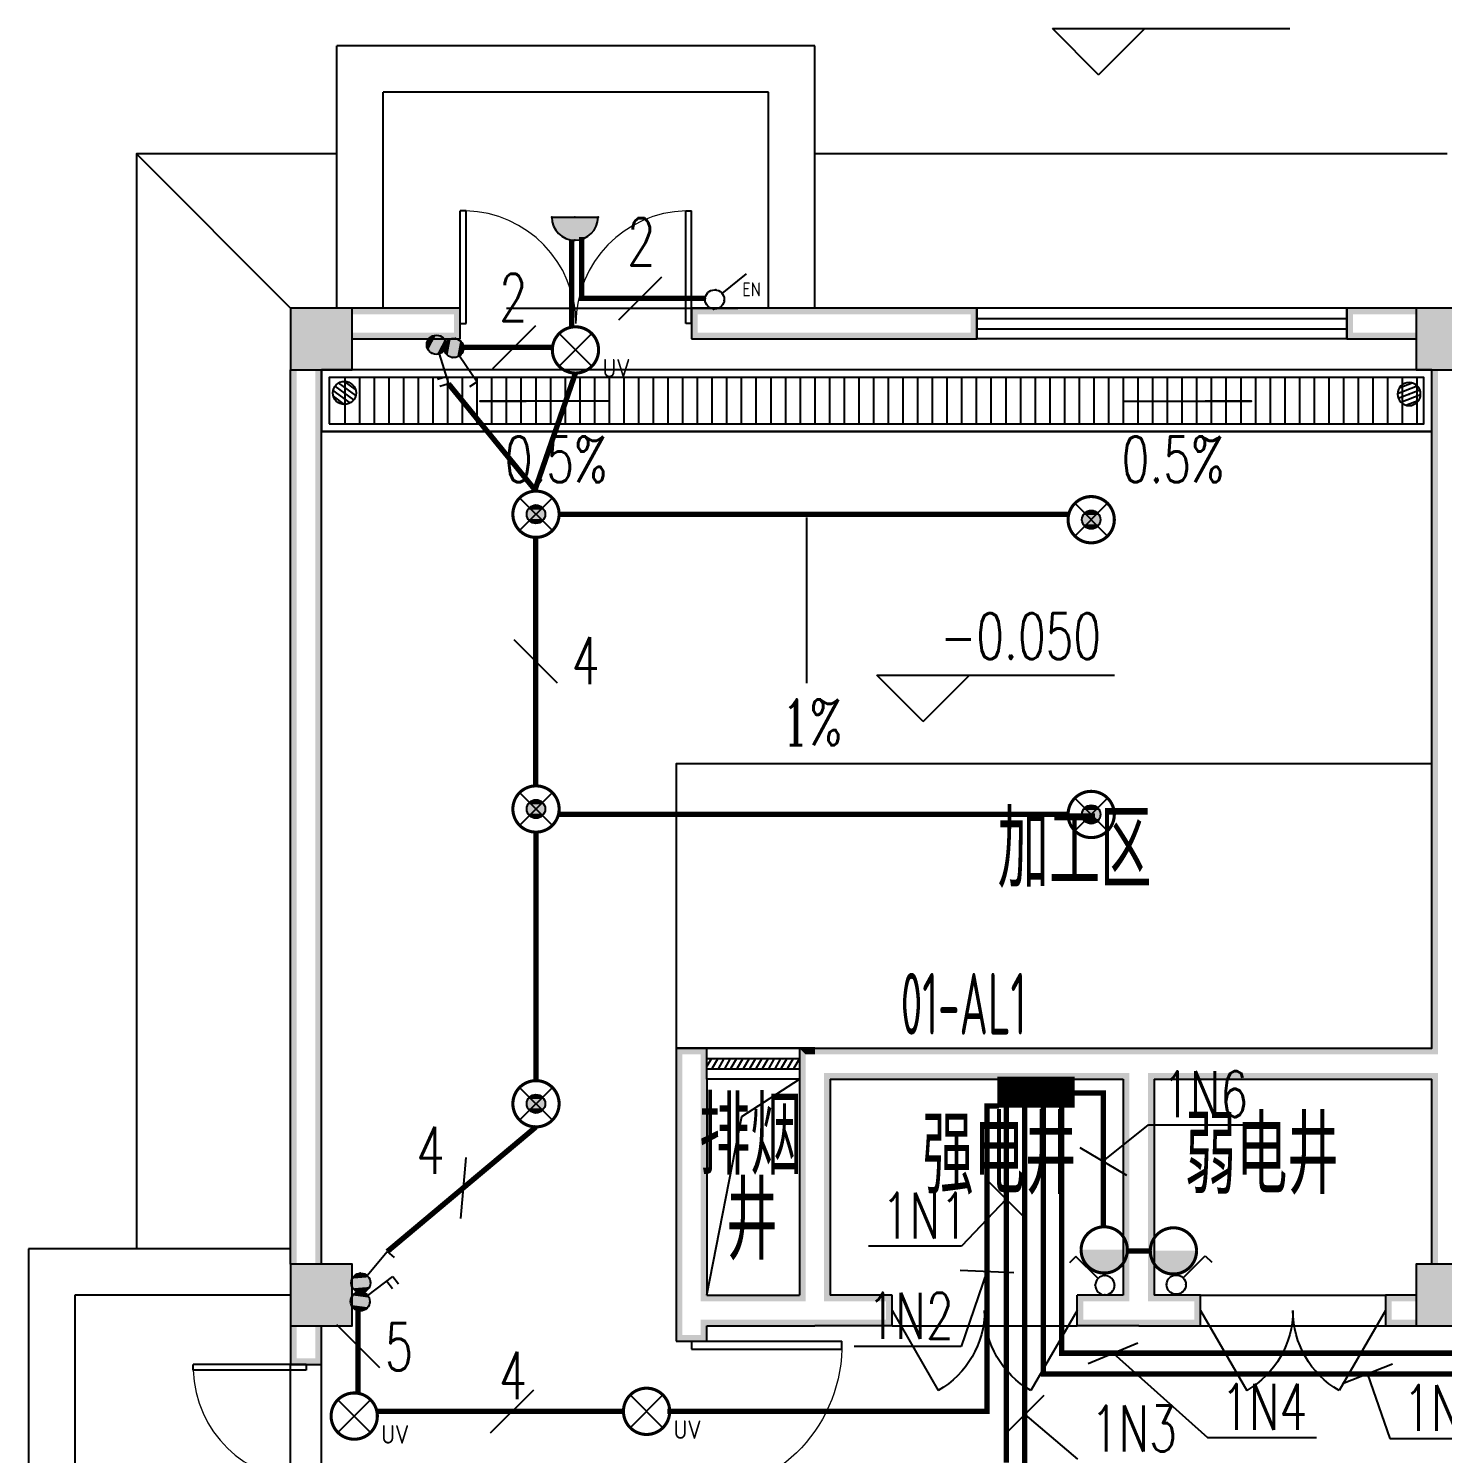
# Model space of a CAD drawing. Extents: x 6250600 to 6678662, y -692028 to -290561.
# Drawn here: x 6272012 to 6281182, y -395994 to -386753 of the extents above; entities that cross this region are included whole.
import ezdxf
from ezdxf.enums import TextEntityAlignment as Align

# ---------------------------------------------------------------- set-up
doc = ezdxf.new("R2010")
doc.units = 0
doc.header["$LTSCALE"] = 1000
doc.header["$MEASUREMENT"] = 0
doc.linetypes.add('DASH', pattern=[0.35, 0.25, -0.1])
doc.linetypes.add('DASHEDX2', pattern=[1.5, 1, -0.5])
doc.layers.get('0').update_dxf_attribs({"linetype": 'CONTINUOUS'})
for name, color, linetype in [('DIM-照明', 3, 'CONTINUOUS'), ('EQUIP-照明', 3, 'CONTINUOUS'), ('EQUIP-箱柜', 3, 'CONTINUOUS'), ('PUB_HATCH', 8, 'CONTINUOUS'), ('SYST', 7, 'CONTINUOUS'), ('TEL_TEXT', 7, 'CONTINUOUS'), ('WIRE-照明', 1, 'CONTINUOUS'), ('建筑底图', 251, 'CONTINUOUS'), ('排水', 221, 'CONTINUOUS')]:
    doc.layers.add(name, color=color, linetype=linetype)
doc.styles.add('_TCH_AXIS', font='COMPLEX', dxfattribs={"bigfont": 'GBCBIG'})
doc.styles.add('_TCH_DIM', font='SIMPLEX', dxfattribs={"bigfont": 'GBCBIG'})
doc.styles.add('_TEL_DIM', font='sceie.shx', dxfattribs={"width": 0.8, "height": 3.5, "bigfont": 'sceic.shx'})
doc.styles.add('SCEI', font='sceie.shx', dxfattribs={"width": 0.8, "height": 400, "bigfont": 'sceic.shx'})
doc.styles.add('schuco', font='sceie.shx', dxfattribs={"width": 0.7, "bigfont": 'sceic.shx'})
doc.styles.get("Standard").update_dxf_attribs({"font": 'GBENOR', "bigfont": 'GBCBIG'})

# ---------------------------------------------------------------- blocks, each defined once
blk = doc.blocks.new('$equip$00002829')
at = {"const_width": 0.0667}
blk.add_lwpolyline([(0.5, -0.005, -1.005334), (-0.5, 0, -0.989417), (0.5, 0, 0.846101)], format="xyb", dxfattribs=at)
blk.add_circle((0, 0), 0.5)
for p in [(0, 0.495), (0.5, 0), (-0.5, -0.005), (0, -0.505)]:
    blk.add_point(p)
for points in [[(0.433, -0.25), (-0.433, -0.25), (0.5, 0), (-0.5, 0)], [(0.25, -0.433), (-0.25, -0.433), (0.433, -0.25), (-0.433, -0.25)], [(0, -0.5), (0, -0.5), (0.25, -0.433), (-0.25, -0.433)]]:
    blk.add_solid(points)
at = {"color": 7, "style": '_TEL_DIM', "flags": 1}
for tag in ['A', 'REMARK']:
    blk.add_attdef(tag, text='', height=0.00002, dxfattribs=at).set_placement((0, 0), align=Align.MIDDLE_CENTER)
blk = doc.blocks.new('$equip$00001222')
for p, q in [((0.147, 0.356), (0.625, 0.833)), ((0.625, 0.833), (0.766, 0.692))]:
    blk.add_line(p, q)
blk.add_circle((0, 0.208), 0.208)
at = {"layer": 'EQUIP-照明'}
for p in [(0, 0.417), (-0.208, 0.208), (0, 0), (0.208, 0.208)]:
    blk.add_point(p, dxfattribs=at)
at = {"layer": 'EQUIP-照明', "flags": 9}
blk.add_attdef('A', (0, 0), '', height=0.00002, dxfattribs=at)
blk = doc.blocks.new('$equip$00002828')
for p, q in [((0.354, 0.354), (-0.354, -0.354)), ((-0.354, 0.354), (0.354, -0.354))]:
    blk.add_line(p, q)
at = {"const_width": 0.0667}
blk.add_lwpolyline([(0.5, 0, -1), (-0.5, 0, -1), (0.5, 0, 1)], format="xyb", dxfattribs=at)
for radius in [0.5, 0.2]:
    blk.add_circle((0, 0), radius)
for p in [(0, 0.5), (-0.5, 0), (0.5, 0), (0, -0.5)]:
    blk.add_point(p)
for points in [[(-0.173, 0.1), (0.173, 0.1), (-0.2, 0), (0.2, 0)], [(-0.173, -0.1), (0.173, -0.1), (-0.2, 0), (0.2, 0)], [(-0.1, 0.173), (0.1, 0.173), (-0.173, 0.1), (0.173, 0.1)], [(0, 0.2), (0, 0.2), (-0.1, 0.173), (0.1, 0.173)], [(-0.1, -0.173), (0.1, -0.173), (-0.173, -0.1), (0.173, -0.1)], [(0, -0.2), (0, -0.2), (-0.1, -0.173), (0.1, -0.173)]]:
    blk.add_solid(points)
at = {"color": 7, "style": '_TEL_DIM', "flags": 1}
for tag in ['A', 'REMARK']:
    blk.add_attdef(tag, text='', height=0.00002, dxfattribs=at).set_placement((0, 0), align=Align.MIDDLE_CENTER)
blk = doc.blocks.new('$equip$00001168')
blk.add_line((-0.5, 0), (0.5, 0))
blk.add_arc((0, 0), 0.5, 180, 0)
for p in [(-0.5, 0), (0, 0), (0.5, 0), (0, -0.5)]:
    blk.add_point(p)
for points in [[(0.433, -0.25), (-0.433, -0.25), (0.5, 0), (-0.5, 0)], [(0.25, -0.433), (-0.25, -0.433), (0.433, -0.25), (-0.433, -0.25)], [(0, -0.5), (0, -0.5), (0.25, -0.433), (-0.25, -0.433)]]:
    blk.add_solid(points)
at = {"flags": 9}
blk.add_attdef('A', (0, 0), '', height=0.00002, dxfattribs=at)
blk = doc.blocks.new('$equip$00002500')
blk.add_line((0.147, 0.356), (0.625, 0.833))
blk.add_circle((0, 0.208), 0.208)
for p in [(0, 0.417), (-0.208, 0.208), (0, 0), (0.208, 0.208)]:
    blk.add_point(p)
at = {"color": 7, "style": '_TEL_DIM'}
blk.add_attdef('$TEXT$', text='', height=0.3, dxfattribs=at).set_placement((0.769, 0.513), align=Align.MIDDLE_CENTER)
at = {"color": 7, "style": '_TEL_DIM', "flags": 1}
blk.add_attdef('A', text='', height=0.00002, dxfattribs=at).set_placement((0, 0), align=Align.MIDDLE_CENTER)
blk = doc.blocks.new('$equip$00001963')
for p, q in [((0.147, 0.356), (0.625, 0.833)), ((0.512, 0.72), (0.653, 0.579)), ((0.625, 0.833), (0.766, 0.692))]:
    blk.add_line(p, q)
blk.add_circle((0, 0.208), 0.208)
for p in [(0, 0.417), (-0.208, 0.208), (0, 0), (0.208, 0.208)]:
    blk.add_point(p)
for points in [[(-0.18, 0.313), (0.18, 0.313), (-0.208, 0.208), (0.208, 0.208)], [(-0.104, 0.389), (0.104, 0.389), (-0.18, 0.313), (0.18, 0.313)], [(0, 0.417), (0, 0.417), (-0.104, 0.389), (0.104, 0.389)], [(-0.18, 0.104), (0.18, 0.104), (-0.208, 0.208), (0.208, 0.208)], [(-0.104, 0.028), (0.104, 0.028), (-0.18, 0.104), (0.18, 0.104)], [(0, 0), (0, 0), (-0.104, 0.028), (0.104, 0.028)]]:
    blk.add_solid(points)
at = {"layer": 'TEL_TEXT', "style": '_TEL_DIM', "flags": 1}
blk.add_attdef('A', text='', height=0.00002, dxfattribs=at).set_placement((0, 0), align=Align.MIDDLE_CENTER)
blk = doc.blocks.new('$equip$00002531')
for p, q in [((0.354, 0.354), (-0.354, -0.354)), ((-0.354, 0.354), (0.354, -0.354))]:
    blk.add_line(p, q)
at = {"const_width": 0.0667}
blk.add_lwpolyline([(0, 0.5, -1), (0, -0.5, -1), (0, 0.5, -1.417683)], format="xyb", dxfattribs=at)
blk.add_circle((0, 0), 0.5)
for p in [(0, 0.5), (-0.5, 0), (0.5, 0), (0, -0.5)]:
    blk.add_point(p)
at = {"color": 7, "style": '_TEL_DIM', "flags": 1}
blk.add_attdef('A', text='', height=0.00002, dxfattribs=at).set_placement((0, 0), align=Align.MIDDLE_CENTER)
at = {"color": 7, "style": '_TEL_DIM'}
blk.add_attdef('$TEXT$', text='', height=0.4, dxfattribs=at).set_placement((0.887, -0.396), align=Align.MIDDLE_CENTER)
blk = doc.blocks.new('$equip$00001962')
for p, q in [((0.147, 0.356), (0.625, 0.833)), ((0.625, 0.833), (0.766, 0.692))]:
    blk.add_line(p, q)
blk.add_circle((0, 0.208), 0.208)
for p in [(0, 0.417), (-0.208, 0.208), (0, 0), (0.208, 0.208)]:
    blk.add_point(p)
for points in [[(-0.18, 0.313), (0.18, 0.313), (-0.208, 0.208), (0.208, 0.208)], [(-0.104, 0.389), (0.104, 0.389), (-0.18, 0.313), (0.18, 0.313)], [(0, 0.417), (0, 0.417), (-0.104, 0.389), (0.104, 0.389)], [(-0.18, 0.104), (0.18, 0.104), (-0.208, 0.208), (0.208, 0.208)], [(-0.104, 0.028), (0.104, 0.028), (-0.18, 0.104), (0.18, 0.104)], [(0, 0), (0, 0), (-0.104, 0.028), (0.104, 0.028)]]:
    blk.add_solid(points)
at = {"layer": 'TEL_TEXT', "style": '_TEL_DIM', "flags": 1}
blk.add_attdef('A', text='', height=0.00002, dxfattribs=at).set_placement((0, 0), align=Align.MIDDLE_CENTER)
blk = doc.blocks.new('*X35')
at = {"color": 0}
for p, q in [((-250, 32.8), (-82.8, 200)), ((-250, 68.2), (-118.2, 200)), ((-250, 103.6), (-153.6, 200)), ((-250, 138.9), (-188.9, 200)), ((-250, 174.3), (-224.3, 200)), ((-247.5, 0), (-47.5, 200)), ((-212.1, 0), (-12.1, 200)), ((-176.8, 0), (23.2, 200)), ((-141.4, 0), (58.6, 200)), ((-106.1, 0), (93.9, 200)), ((-70.7, 0), (129.3, 200)), ((-35.4, 0), (164.6, 200)), ((0, 0), (200, 200)), ((35.4, 0), (235.4, 200)), ((70.7, 0), (250, 179.3)), ((106.1, 0), (250, 143.9)), ((141.4, 0), (250, 108.6)), ((176.8, 0), (250, 73.2)), ((212.1, 0), (250, 37.9)), ((247.5, 0), (250, 2.5))]:
    blk.add_line(p, q, dxfattribs=at)
blk = doc.blocks.new('$equip$00002943')
for p, q in [((-0.75, 0.6), (-0.75, 0)), ((0.75, 0.6), (-0.75, 0.6)), ((0.75, 0), (0.75, 0.6)), ((-0.75, 0), (0.75, 0))]:
    blk.add_line(p, q)
for points, const_width in [([(-0.75, 0.3), (0.75, 0.3)], 0.6), ([(-0.75, 0.6), (-0.75, 0), (0.75, 0), (0.75, 0.6), (-0.75, 0.6), (-0.75, 0)], 0.0667)]:
    blk.add_lwpolyline(points, dxfattribs=dict(const_width=const_width))
for p in [(0, 0.6), (-0.75, 0.3), (0.75, 0.3), (0, 0)]:
    blk.add_point(p)
at = {"xscale": 0.00300000000061118, "yscale": 0.00300000000061118, "zscale": 0.00300000000061118}
blk.add_blockref('*X35', (0, 0), dxfattribs=at)
at = {"color": 7, "style": '_TEL_DIM', "flags": 1}
for tag in ['A', 'REMARK']:
    blk.add_attdef(tag, text='', height=0.00002, dxfattribs=at).set_placement((0, 0), align=Align.MIDDLE_CENTER)
blk = doc.blocks.new('$TELECSYS$00000095')
blk.add_line((0.4, 0.4), (-0.4, -0.4))
at = {"width": 0.8}
blk.add_attdef('N', text='', height=1, dxfattribs=at).set_placement((-0.017, 1.056), align=Align.MIDDLE)
blk = doc.blocks.new('$TelecSys$00000152')
blk.add_blockref('$TELECSYS$00000095', (0, 0))
at = {"style": '_TEL_DIM', "width": 0.7}
blk.add_attdef('N', text='', height=0.875, dxfattribs=at).set_placement((-0.015, 0.924), align=Align.MIDDLE)
blk = doc.blocks.new('$lvtry$00000171')
at = {"layer": '排水'}
for p, q in [((-74.2, 10.6), (-10.6, 74.2)), ((-69.8, -27.4), (27.4, 69.8)), ((-53, -53), (53, 53)), ((-27.4, -69.8), (69.8, 27.4)), ((10.6, -74.2), (74.2, -10.6))]:
    blk.add_line(p, q, dxfattribs=at)
blk.add_circle((0, 0), 75, dxfattribs=at)
blk.add_point((0, 0), dxfattribs=at)
blk = doc.blocks.new('$WINLIB2D$00000039')
at = {"color": 0}
for points in [[(-0.5, 0.5), (-0.5, -0.5)], [(0.5, 0.5), (-0.5, 0.5)], [(0.5, -0.5), (0.5, 0.5)], [(-0.5, 0.167), (0.5, 0.167)], [(-0.384, -0.167), (-0.448, 0.167)], [(-0.316, -0.167), (-0.38, 0.167)], [(-0.248, -0.167), (-0.312, 0.167)], [(-0.18, -0.167), (-0.244, 0.167)], [(-0.112, -0.167), (-0.176, 0.167)], [(-0.044, -0.167), (-0.108, 0.167)], [(0.024, -0.167), (-0.04, 0.167)], [(0.092, -0.167), (0.028, 0.167)], [(0.16, -0.167), (0.096, 0.167)], [(0.228, -0.167), (0.164, 0.167)], [(0.296, -0.167), (0.232, 0.167)], [(0.364, -0.167), (0.3, 0.167)], [(0.432, -0.167), (0.368, 0.167)], [(0.5, -0.167), (0.436, 0.167)], [(-0.452, -0.167), (-0.5, 0.084)], [(-0.5, -0.167), (0.5, -0.167)], [(0.5, -0.5), (-0.5, -0.5)]]:
    blk.add_lwpolyline(points, dxfattribs=at)
blk = doc.blocks.new('$DorLib2D$00000231')
at = {"color": 0}
for p, q in [((-0.5, 0), (-0.25, 0.433)), ((0.5, 0), (0.25, 0.433))]:
    blk.add_line(p, q, dxfattribs=at)
for centre, start, end in [((-0.5, 0), 0, 60), ((0.5, 0), 120, 180)]:
    blk.add_arc(centre, 0.5, start, end, dxfattribs=at)
blk = doc.blocks.new('$DorLib2D$00000001')
for p, q in [((0.45, 0.975), (0.5, 0.975)), ((0.45, 0), (0.45, 0.975)), ((0.5, 0), (0.5, 0.975)), ((0.5, 0), (0.45, 0))]:
    blk.add_line(p, q)
at = {"lineweight": 13}
blk.add_arc((0.475, 0), 0.975, 91.46928, 180, dxfattribs=at)
blk = doc.blocks.new('$DorLib2D$00000002')
for p, q in [((-0.5, 0), (-0.5, 0.4875)), ((-0.475, 0.4875), (-0.5, 0.4875)), ((-0.475, 0), (-0.475, 0.4875)), ((0.475, 0), (0.475, 0.4875)), ((0.475, 0.4875), (0.5, 0.4875)), ((0.5, 0), (0.5, 0.4875)), ((-0.5, 0), (-0.475, 0)), ((0.5, 0), (0.475, 0))]:
    blk.add_line(p, q)
at = {"lineweight": 13}
for centre, start, end in [((-0.4875, 0), 0, 88.53072), ((0.4875, 0), 91.46928, 180)]:
    blk.add_arc(centre, 0.4875, start, end, dxfattribs=at)
blk = doc.blocks.new('$WINLIB2D$00000001')
at = {"color": 0}
for points in [[(-0.5, 0.5), (-0.5, -0.5)], [(-0.5, 0.5), (0.5, 0.5)], [(0.5, -0.5), (0.5, 0.5)], [(0.5, 0.1667), (-0.5, 0.1667)], [(0.5, -0.1667), (-0.5, -0.1667)], [(-0.5, -0.5), (0.5, -0.5)]]:
    blk.add_lwpolyline(points, dxfattribs=at)
blk = doc.blocks.new('_FZH')
blk.add_lwpolyline([(-0.5, -0.5), (0.5, -0.5), (0.5, 0.5), (-0.5, 0.5)], close=True)
at = {"layer": 'PUB_HATCH'}
blk.add_solid([(-0.5, -0.5), (0.5, -0.5), (-0.5, 0.5), (0.5, 0.5)], dxfattribs=at)

msp = doc.modelspace()

# ---------------------------------------------------------------- hatches: boundary and pattern name
at = {"layer": '建筑底图'}
for points in [[(6274111.9, -388566.4), (6273711.9, -388566.4), (6273751.9, -388606.4), (6274071.9, -388606.4)], [(6273711.9, -388566.4), (6273711.9, -388966.4), (6273751.9, -388926.4), (6273751.9, -388606.4)], [(6274111.9, -388966.4), (6274111.9, -388566.4), (6274071.9, -388606.4), (6274071.9, -388926.4)], [(6274111.9, -388566.4), (6274111.9, -388606.4), (6274771.9, -388606.4), (6274811.9, -388566.4)], [(6274811.9, -388766.4), (6274811.9, -388566.4), (6274771.9, -388606.4), (6274771.9, -388726.4)], [(6278162.2, -388566.4), (6276311.9, -388566.4), (6276351.9, -388606.4), (6278122.2, -388606.4)], [(6276311.9, -388566.4), (6276311.9, -388766.4), (6276351.9, -388726.4), (6276351.9, -388606.4)], [(6278162.2, -388766.4), (6278162.2, -388566.4), (6278122.2, -388606.4), (6278122.2, -388726.4)], [(6281011.9, -388606.4), (6281011.9, -388566.4), (6280562.2, -388566.4), (6280602.2, -388606.4)], [(6280562.2, -388566.4), (6280562.2, -388766.4), (6280602.2, -388726.4), (6280602.2, -388606.4)], [(6281411.9, -388566.4), (6281011.9, -388566.4), (6281051.9, -388606.4), (6281371.9, -388606.4)], [(6281011.9, -388566.4), (6281011.9, -388966.4), (6281051.9, -388926.4), (6281051.9, -388606.4)], [(6274111.9, -388726.4), (6274111.9, -388766.4), (6274811.9, -388766.4), (6274771.9, -388726.4)], [(6276311.9, -388766.4), (6278162.2, -388766.4), (6278122.2, -388726.4), (6276351.9, -388726.4)], [(6281011.9, -388766.4), (6281011.9, -388726.4), (6280602.2, -388726.4), (6280562.2, -388766.4)], [(6273711.9, -388966.4), (6274111.9, -388966.4), (6274071.9, -388926.4), (6273751.9, -388926.4)], [(6281011.9, -388966.4), (6281411.9, -388966.4), (6281371.9, -388926.4), (6281051.9, -388926.4)], [(6273751.9, -388966.4), (6273711.9, -388966.4), (6273711.9, -394766.4), (6273751.9, -394766.4)], [(6273911.9, -388966.4), (6273871.9, -388966.4), (6273871.9, -394766.4), (6273911.9, -394766.4)], [(6281151.9, -388966.4), (6281111.9, -388966.4), (6281111.9, -393366.4), (6281151.9, -393406.4)], [(6276211.9, -393366.4), (6276211.9, -394966.4), (6276251.9, -394966.4), (6276251.9, -393406.4)], [(6276411.9, -393366.4), (6276211.9, -393366.4), (6276251.9, -393406.4), (6276371.9, -393406.4)], [(6276411.9, -393566.4), (6276411.9, -393366.4), (6276371.9, -393406.4), (6276371.9, -393526.4)], [(6277111.9, -393366.4), (6277011.9, -393366.4), (6277051.9, -393406.4), (6277111.9, -393406.4)], [(6277011.9, -393366.4), (6277011.9, -393566.4), (6277051.9, -393526.4), (6277051.9, -393406.4)], [(6277111.9, -393366.4), (6279211.9, -393366.4), (6279211.9, -393406.4), (6277111.9, -393406.4)], [(6279211.9, -393366.4), (6281111.9, -393366.4), (6281151.9, -393406.4), (6279211.9, -393406.4)], [(6276411.9, -393566.4), (6276411.9, -394966.4), (6276371.9, -395006.4), (6276371.9, -393526.4)], [(6277011.9, -393566.4), (6277011.9, -394966.4), (6277051.9, -395006.4), (6277051.9, -393526.4)], [(6277211.9, -393566.4), (6279111.9, -393566.4), (6279151.9, -393526.4), (6277171.9, -393526.4)], [(6277211.9, -393566.4), (6277211.9, -394966.4), (6277171.9, -395006.4), (6277171.9, -393526.4)], [(6279111.9, -393566.4), (6279111.9, -394966.4), (6279151.9, -395006.4), (6279151.9, -393526.4)], [(6279311.9, -393566.4), (6281111.9, -393566.4), (6281151.9, -393526.4), (6279271.9, -393526.4)], [(6279311.9, -393566.4), (6279311.9, -394966.4), (6279271.9, -395006.4), (6279271.9, -393526.4)], [(6281111.9, -394766.4), (6281151.9, -394766.4), (6281151.9, -393526.4), (6281111.9, -393566.4)], [(6274111.9, -394766.4), (6273711.9, -394766.4), (6273751.9, -394806.4), (6274071.9, -394806.4)], [(6273711.9, -394766.4), (6273711.9, -395166.4), (6273751.9, -395126.4), (6273751.9, -394806.4)], [(6274111.9, -395166.4), (6274111.9, -394766.4), (6274071.9, -394806.4), (6274071.9, -395126.4)], [(6281411.9, -394766.4), (6281011.9, -394766.4), (6281051.9, -394806.4), (6281371.9, -394806.4)], [(6281011.9, -394766.4), (6281011.9, -395166.4), (6281051.9, -395126.4), (6281051.9, -394806.4)], [(6276211.9, -394966.4), (6276211.9, -395266.4), (6276251.9, -395226.4), (6276251.9, -394966.4)], [(6276411.9, -394966.4), (6277011.9, -394966.4), (6277051.9, -395006.4), (6276371.9, -395006.4)], [(6277612, -394966.4), (6277211.9, -394966.4), (6277171.9, -395006.4), (6277612, -395006.4)], [(6277612, -395166.4), (6277612, -394966.4), (6277572, -394966.4), (6277572, -395166.4)], [(6279111.9, -394966.4), (6278812, -394966.4), (6278812, -395006.4), (6279151.9, -395006.4)], [(6278812, -395166.4), (6278812, -394966.4), (6278852, -394966.4), (6278852, -395166.4)], [(6279612, -394966.4), (6279311.9, -394966.4), (6279271.9, -395006.4), (6279572, -395006.4)], [(6279612, -395166.4), (6279612, -394966.4), (6279572, -395006.4), (6279572, -395126.4)], [(6281011.9, -395006.4), (6281011.9, -394966.4), (6280812, -394966.4), (6280852, -395006.4)], [(6280812, -394966.4), (6280812, -395166.4), (6280852, -395126.4), (6280852, -395006.4)], [(6273711.9, -395166.4), (6274111.9, -395166.4), (6274071.9, -395126.4), (6273751.9, -395126.4)], [(6276411.9, -395266.4), (6276411.9, -395166.4), (6276371.9, -395126.4), (6276371.9, -395226.4)], [(6276411.9, -395166.4), (6277111.9, -395166.4), (6277111.9, -395126.4), (6276371.9, -395126.4)], [(6277612, -395166.4), (6277111.9, -395166.4), (6277111.9, -395126.4), (6277612, -395126.4)], [(6279211.9, -395166.4), (6278812, -395166.4), (6278812, -395126.4), (6279211.9, -395126.4)], [(6279211.9, -395166.4), (6279612, -395166.4), (6279572, -395126.4), (6279211.9, -395126.4)], [(6281011.9, -395166.4), (6281011.9, -395126.4), (6280852, -395126.4), (6280812, -395166.4)], [(6281011.9, -395166.4), (6281411.9, -395166.4), (6281371.9, -395126.4), (6281051.9, -395126.4)], [(6273751.9, -395166.4), (6273711.9, -395166.4), (6273711.9, -395416.4), (6273751.9, -395376.4)], [(6273911.9, -395166.4), (6273871.9, -395166.4), (6273871.9, -395376.4), (6273911.9, -395416.4)], [(6276211.9, -395266.4), (6276411.9, -395266.4), (6276371.9, -395226.4), (6276251.9, -395226.4)], [(6273711.9, -395416.4), (6273911.9, -395416.4), (6273871.9, -395376.4), (6273751.9, -395376.4)]]:
    msp.add_hatch(color=256, dxfattribs=at).paths.add_polyline_path(points)
h = msp.add_hatch(dxfattribs=at)
h.set_pattern_fill('LINE', color=256, scale=100, angle=90)
h.set_pattern_definition([(90, (-38279408.32, -1469035.77), (-95.25, 6e-15), [])])
h.paths.add_polyline_path([(6281061.9, -389016.4), (6274061.9, -389016.4), (6274061.9, -389316.4), (6281061.9, -389316.4)])

# ---------------------------------------------------------------- linework, layer by layer
at = {"layer": 'DIM-照明'}
for p, q in [((6278831, -394009.8), (6279132.2, -394188.1)), ((6278476.4, -394468.9), (6278228.9, -394221.4)), ((6278402.7, -394821.5), (6278053, -394807.1)), ((6278883.7, -395410.4), (6279207, -395276.5)), ((6280858.6, -395414.7), (6280532.8, -395542.7)), ((6278596.4, -395618.1), (6278348.9, -395865.6))]:
    msp.add_line(p, q, dxfattribs=at)
for points in [[(6278981.6, -394099), (6279275.8, -393862.9)], [(6279275.8, -393862.9), (6279960.8, -393862.9)], [(6278352.6, -394345.1), (6278063.6, -394650.5)], [(6278063.6, -394650.5), (6277458.6, -394650.5)], [(6278227.9, -394814.3), (6278060.8, -395299.4)], [(6278060.8, -395299.4), (6277365.8, -395299.4)], [(6279045.3, -395343.4), (6279658.8, -395890.4)], [(6280695.7, -395478.7), (6280840.1, -395897.6)], [(6278472.6, -395741.8), (6278814, -396031)], [(6279658.8, -395890.4), (6280363.8, -395890.4)], [(6280840.1, -395897.6), (6281535.1, -395897.6)]]:
    msp.add_lwpolyline(points, dxfattribs=at)
at = {"layer": 'WIRE-照明', "color": 1, "const_width": 35}
for points in [[(6275535.3, -388689.5), (6275535.3, -388126)], [(6275598.9, -388111.9), (6275598.9, -388105.9)], [(6276399.7, -388503), (6275598.9, -388503), (6275598.9, -388111.9)], [(6274824, -388835), (6274832.6, -388834.9)], [(6274831, -388820.4), (6274833.1, -388820.4)], [(6274833.1, -388820.4), (6275410.1, -388820.4)], [(6275303.1, -389753), (6274735.9, -389057.2)], [(6275296.5, -389744.9), (6275559.1, -388987.6)], [(6275453.1, -389903), (6278758, -389903)], [(6275301.6, -390053), (6275301.6, -391664.5)], [(6275453.1, -391849.9), (6278758, -391849.9)], [(6275303.1, -391964.5), (6275303.1, -393576)], [(6278305.2, -393741.1), (6278227.9, -393741.1), (6278227.9, -395720.6), (6276155.9, -395720.6)], [(6278352.6, -393737.2), (6278352.6, -396054.1)], [(6278472.6, -393737.2), (6278472.6, -396166.6)], [(6278592.6, -393737.2), (6278592.6, -395478.7), (6282588.4, -395478.7)], [(6282588.4, -395343.4), (6278712.6, -395343.4), (6278712.6, -393737.2)], [(6274338.5, -394684.7), (6275303.1, -393876)], [(6279286.8, -394680.4), (6279146, -394680.4)], [(6274148.6, -395609.8), (6274148.6, -395065.3)], [(6275870.2, -395720.6), (6274269.1, -395720.6)]]:
    msp.add_lwpolyline(points, dxfattribs=at)
at = {"layer": 'WIRE-照明', "const_width": 35}
msp.add_lwpolyline([(6278981.6, -394530.1), (6278981.6, -393656.4), (6278757.6, -393656.4)], dxfattribs=at)
at = {"layer": '建筑底图'}
for p, q in [((6278951.8, -387053), (6278651.8, -386753)), ((6278651.8, -386753), (6280192.1, -386753)), ((6278951.8, -387053), (6279251.8, -386753)), ((6274011.9, -388566.4), (6274011.9, -386866.4)), ((6277111.9, -386866.4), (6274011.9, -386866.4)), ((6277111.9, -388566.4), (6277111.9, -386866.4)), ((6274311.9, -388566.4), (6274311.9, -387166.4)), ((6276811.9, -387166.4), (6274311.9, -387166.4)), ((6276811.9, -388566.4), (6276811.9, -387166.4)), ((6273711.9, -388566.4), (6272711.9, -387566.4)), ((6274811.9, -388566.4), (6274111.9, -388566.4)), ((6274811.9, -388766.4), (6274811.9, -388566.4)), ((6275111.9, -388566.4), (6276611.9, -388566.4)), ((6278162.2, -388566.4), (6276311.9, -388566.4)), ((6276311.9, -388566.4), (6276311.9, -388766.4)), ((6278162.2, -388766.4), (6278162.2, -388566.4)), ((6281011.9, -388566.4), (6280562.2, -388566.4)), ((6280562.2, -388566.4), (6280562.2, -388766.4)), ((6274111.9, -388766.4), (6274811.9, -388766.4)), ((6276311.9, -388766.4), (6278162.2, -388766.4)), ((6280562.2, -388766.4), (6281011.9, -388766.4)), ((6273711.9, -394766.4), (6273711.9, -388966.4)), ((6273911.9, -394766.4), (6273911.9, -388966.4)), ((6281111.9, -393366.4), (6281111.9, -388966.4)), ((6277813.9, -391247.6), (6277513.9, -390947.6)), ((6277513.9, -390947.6), (6279054.2, -390947.6)), ((6277813.9, -391247.6), (6278113.9, -390947.6)), ((6276211.9, -393366.4), (6276211.9, -394966.4)), ((6276411.9, -393366.4), (6276211.9, -393366.4)), ((6276411.9, -393566.4), (6276411.9, -393366.4)), ((6277111.9, -393366.4), (6277011.9, -393366.4)), ((6277011.9, -393366.4), (6277011.9, -393566.4)), ((6277111.9, -393366.4), (6279211.9, -393366.4)), ((6279211.9, -393366.4), (6281111.9, -393366.4)), ((6276411.9, -393566.4), (6276411.9, -394966.4)), ((6277011.9, -393566.4), (6277011.9, -394966.4)), ((6277211.9, -393566.4), (6279111.9, -393566.4)), ((6277211.9, -393566.4), (6277211.9, -394966.4)), ((6279111.9, -393566.4), (6279111.9, -394966.4)), ((6279311.9, -393566.4), (6281111.9, -393566.4)), ((6279311.9, -393566.4), (6279311.9, -394966.4)), ((6281111.9, -394766.4), (6281111.9, -393566.4)), ((6273711.9, -394666.4), (6272011.9, -394666.4)), ((6272011.9, -394666.4), (6272011.9, -397666.4)), ((6272311.9, -394966.4), (6272311.9, -397366.4)), ((6273711.9, -394966.4), (6272311.9, -394966.4)), ((6276211.9, -394966.4), (6276211.9, -395266.4)), ((6276411.9, -394966.4), (6277011.9, -394966.4)), ((6277612, -394966.4), (6277211.9, -394966.4)), ((6277612, -395166.4), (6277612, -394966.4)), ((6279111.9, -394966.4), (6278812, -394966.4)), ((6278812, -395166.4), (6278812, -394966.4)), ((6279612, -394966.4), (6279311.9, -394966.4)), ((6279612, -394966.4), (6280812, -394966.4)), ((6279612, -395166.4), (6279612, -394966.4)), ((6281011.9, -394966.4), (6280812, -394966.4)), ((6280812, -394966.4), (6280812, -395166.4)), ((6273711.9, -395166.4), (6273711.9, -395416.4)), ((6273911.9, -395416.4), (6273911.9, -395166.4)), ((6276411.9, -395266.4), (6276411.9, -395166.4)), ((6276411.9, -395166.4), (6277111.9, -395166.4)), ((6277612, -395166.4), (6277111.9, -395166.4)), ((6277612, -395166.4), (6278812, -395166.4)), ((6279211.9, -395166.4), (6278812, -395166.4)), ((6279211.9, -395166.4), (6279612, -395166.4)), ((6279612, -395166.4), (6280812, -395166.4)), ((6280812, -395166.4), (6281011.9, -395166.4)), ((6276211.9, -395266.4), (6276411.9, -395266.4)), ((6273711.9, -396916.4), (6273711.9, -395416.4)), ((6273711.9, -395416.4), (6273911.9, -395416.4)), ((6273911.9, -396916.4), (6273911.9, -395416.4))]:
    msp.add_line(p, q, dxfattribs=at)
for points in [[(6274011.9, -387566.4), (6272711.9, -387566.4), (6272711.9, -394666.4)], [(6281211.9, -387566.4), (6277111.9, -387566.4)], [(6281011.9, -388966.4), (6274111.9, -388966.4)], [(6275773.3, -389170.1), (6274938.4, -389170.1), (6275238.4, -389170.1)], [(6279108.9, -389170.1), (6279943.7, -389170.1), (6279643.7, -389170.1)], [(6281111.9, -389366.4), (6273911.9, -389366.4)], [(6277059.7, -390998.9), (6277059.7, -390223.5), (6277059.7, -389923.5)], [(6276411.9, -394966.4), (6276637.2, -393809.4), (6277011.9, -393566.4)]]:
    msp.add_lwpolyline(points, dxfattribs=at)
for points in [[(6273911.9, -389366.4), (6281111.9, -389366.4), (6281111.9, -388966.4), (6273911.9, -388966.4)], [(6273961.9, -389316.4), (6281061.9, -389316.4), (6281061.9, -389016.4), (6273961.9, -389016.4)], [(6276211.9, -393366.4), (6281111.9, -393366.4), (6281111.9, -391521.8), (6276211.9, -391521.8)]]:
    msp.add_lwpolyline(points, close=True, dxfattribs=at)

# ---------------------------------------------------------------- block references
at = {"layer": 'DIM-照明', "color": 1}
ref = msp.add_blockref('$TelecSys$00000152', (6275980.1, -388503), dxfattribs=dict(at, xscale=350, yscale=350, zscale=350, rotation=180))
ref.add_attrib('N', '2', dxfattribs={"layer": '0', "color": 7, "height": 306.2, "style": '_TCH_DIM', "width": 0.7}).set_placement((6275985.5, -388135.8), align=Align.MIDDLE)
ref = msp.add_blockref('$TelecSys$00000152', (6275160.8, -388820.4), dxfattribs=dict(at, xscale=350, yscale=350, zscale=350))
ref.add_attrib('N', '2', dxfattribs={"layer": '0', "color": 7, "height": 306.2, "style": '_TCH_DIM', "width": 0.7}).set_placement((6275155.5, -388497.1), align=Align.MIDDLE)
ref = msp.add_blockref('$TelecSys$00000152', (6275301.6, -390857.5), dxfattribs=dict(at, xscale=349.9999999999999, yscale=349.9999999999999, zscale=349.9999999999999, rotation=270.000000683192))
ref.add_attrib('N', '4', dxfattribs={"layer": '0', "color": 7, "height": 306.2, "style": '_TCH_DIM', "width": 0.7}).set_placement((6275624.9, -390852.2), align=Align.MIDDLE)
ref = msp.add_blockref('$TelecSys$00000152', (6274830.3, -394272.3), dxfattribs=dict(at, xscale=350.0000000000001, yscale=350.0000000000001, zscale=350.0000000000001, rotation=39.97927934756029))
ref.add_attrib('N', '4', dxfattribs={"layer": '0', "color": 7, "height": 306.2, "style": '_TCH_DIM', "width": 0.7}).set_placement((6274618.5, -394028.1), align=Align.MIDDLE)
ref = msp.add_blockref('$TelecSys$00000152', (6274148.6, -395296.4), dxfattribs=dict(at, xscale=350, yscale=350, zscale=350, rotation=90))
ref.add_attrib('N', '5', dxfattribs={"layer": '0', "color": 7, "height": 306.2, "style": '_TCH_DIM', "width": 0.7}).set_placement((6274414.8, -395301.7), align=Align.MIDDLE)
ref = msp.add_blockref('$TelecSys$00000152', (6275148.2, -395720.6), dxfattribs=dict(at, xscale=350, yscale=350, zscale=350, rotation=180))
ref.add_attrib('N', '4', dxfattribs={"layer": '0', "color": 7, "height": 306.2, "style": '_TCH_DIM', "width": 0.7}).set_placement((6275153.5, -395488.3), align=Align.MIDDLE)
at = {"layer": 'EQUIP-照明', "color": 1, "yscale": 300, "zscale": 300}
for name, p, xscale in [('$equip$00001168', (6275555.6, -387976), 300), ('$equip$00002828', (6275303.1, -389903), 300), ('$equip$00002828', (6278903.7, -389938.4), 300), ('$equip$00002828', (6275303.1, -391814.5), 300), ('$equip$00002828', (6278903.7, -391849.9), 300), ('$equip$00002828', (6275303.1, -393726), 300), ('$equip$00002829', (6278988.2, -394672.3), -300), ('$equip$00002829', (6279436.8, -394678.8), 300), ('$equip$00001222', (6278992.6, -394965.5), -300), ('$equip$00001222', (6279455.3, -394961.3), 300)]:
    msp.add_blockref(name, p, dxfattribs=dict(at, xscale=xscale))
at = {"layer": 'EQUIP-照明', "color": 1}
ref = msp.add_blockref('$equip$00002500', (6276454.8, -388572.1), dxfattribs=dict(at, xscale=300, yscale=300, zscale=300, rotation=353.5828306623412))
ref.add_attrib('$TEXT$', 'EN', dxfattribs={"layer": '0', "color": 7, "height": 90, "style": '_TEL_DIM'}).set_placement((6276701.3, -388444.9), align=Align.MIDDLE_CENTER)
at = {"layer": 'EQUIP-照明', "linetype": 'DASH', "xscale": 300, "yscale": 300, "zscale": 300}
for p in [(6275559.1, -388837.6), (6274124.3, -395751.5), (6276020.2, -395720.6)]:
    msp.add_blockref('$equip$00002531', p, dxfattribs=at).add_auto_attribs({'$TEXT$': 'UV'})
at = {"layer": 'EQUIP-照明', "color": 1, "xscale": 300, "yscale": 300, "zscale": 300}
for name, p, rotation in [('$equip$00001963', (6274602, -388774.9), 242.247380827636), ('$equip$00001962', (6274709.3, -388813.9), 259.5747102822949), ('$equip$00001962', (6274172.1, -394949.3), 4.69973211394226), ('$equip$00001963', (6274154.9, -395069.4), 352.3180277666666)]:
    msp.add_blockref(name, p, dxfattribs=dict(at, rotation=rotation))
at = {"layer": 'EQUIP-箱柜', "linetype": 'DASH', "xscale": 320, "yscale": 300, "zscale": 300}
msp.add_blockref('$equip$00002943', (6278545.2, -393741.1), dxfattribs=at)
at = {"layer": '建筑底图'}
for name, p, xscale, yscale, zscale in [('$DorLib2D$00000002', (6275561.9, -388666.4), 1500, 1500, 1500), ('_FZH', (6273911.9, -388766.4), 400, 400, 400), ('_FZH', (6281211.9, -388766.4), 400, 400, 400), ('$WINLIB2D$00000039', (6276711.9, -393466.4), 600, -200.0000002086163, 600), ('_FZH', (6273911.9, -394966.4), 400, 400, 400), ('_FZH', (6281211.9, -394966.4), 400, 400, 400), ('$DorLib2D$00000231', (6278212, -395066.4), 1200, -1200, 1200)]:
    msp.add_blockref(name, p, dxfattribs=dict(at, xscale=xscale, yscale=yscale, zscale=zscale))
for name, p, xscale, yscale, zscale, rotation in [('$WINLIB2D$00000001', (6279362.2, -388666.4), -2400, -200.0000051602256, -2400, 3.741023490988482e-08), ('$DorLib2D$00000231', (6280212, -395066.4), -1200, 1200, -1200, 179.9999995616815), ('$DorLib2D$00000001', (6276311.9, -395766.4), -1000, 1000, -1000, 270.0000000001779), ('$DorLib2D$00000002', (6273811.9, -396166.4), 1500, 1500, 1500, 90.00000045925906)]:
    msp.add_blockref(name, p, dxfattribs=dict(at, xscale=xscale, yscale=yscale, zscale=zscale, rotation=rotation))
at = {"layer": '建筑底图', "xscale": -1, "yscale": -1, "rotation": 278.6545034556717}
msp.add_blockref('$lvtry$00000171', (6274060.9, -389116.3), dxfattribs=at)
at = {"layer": '建筑底图', "yscale": -1, "rotation": 66.11978372768051}
msp.add_blockref('$lvtry$00000171', (6280965.3, -389123.3), dxfattribs=at)

# ---------------------------------------------------------------- texts
at = {"layer": 'DIM-照明', "color": 7, "style": '_TCH_DIM', "width": 0.705882}
for s, p in [('1N6', (6279363.3, -393812.9)), ('1N1', (6277546.1, -394600.5)), ('1N2', (6277453.3, -395249.4)), ('1N4', (6279746.3, -395840.4)), ('1N5', (6280927.6, -395847.6)), ('1N3', (6278901.5, -395981))]:
    msp.add_text(s, height=297.5, dxfattribs=at).set_placement(p)
at = {"layer": 'SYST', "linetype": 'DASHEDX2', "style": 'SCEI', "width": 0.6}
msp.add_text('01-AL1', height=400, dxfattribs=at).set_placement((6277668.3, -393277.3))
at = {"layer": '建筑底图'}
for s, height, style, width, p in [('0.5%', 297.5, '_TCH_DIM', 0.705882, (6275100.6, -389695.5)), ('0.5%', 297.5, '_TCH_DIM', 0.705882, (6279101.5, -389695.5)), ('-0.050', 297.5, '_TCH_DIM', 0.705882, (6277924.2, -390842.6)), ('1%', 297.5, '_TCH_AXIS', 0.705882, (6276894.7, -391401.4)), ('加工区', 500, 'schuco', 0.7, (6278296.8, -392326.9)), ('排烟', 500, 'schuco', 0.7, (6276360.9, -394186.2)), ('强电井', 500, 'schuco', 0.7, (6277809.2, -394310.2)), ('弱电井', 500, 'schuco', 0.7, (6279510.8, -394310.2)), ('井', 500, 'schuco', 0.7, (6276537.2, -394736))]:
    msp.add_text(s, height=height, dxfattribs=dict(at, style=style, width=width)).set_placement(p)

doc.saveas('drawing.dxf')
